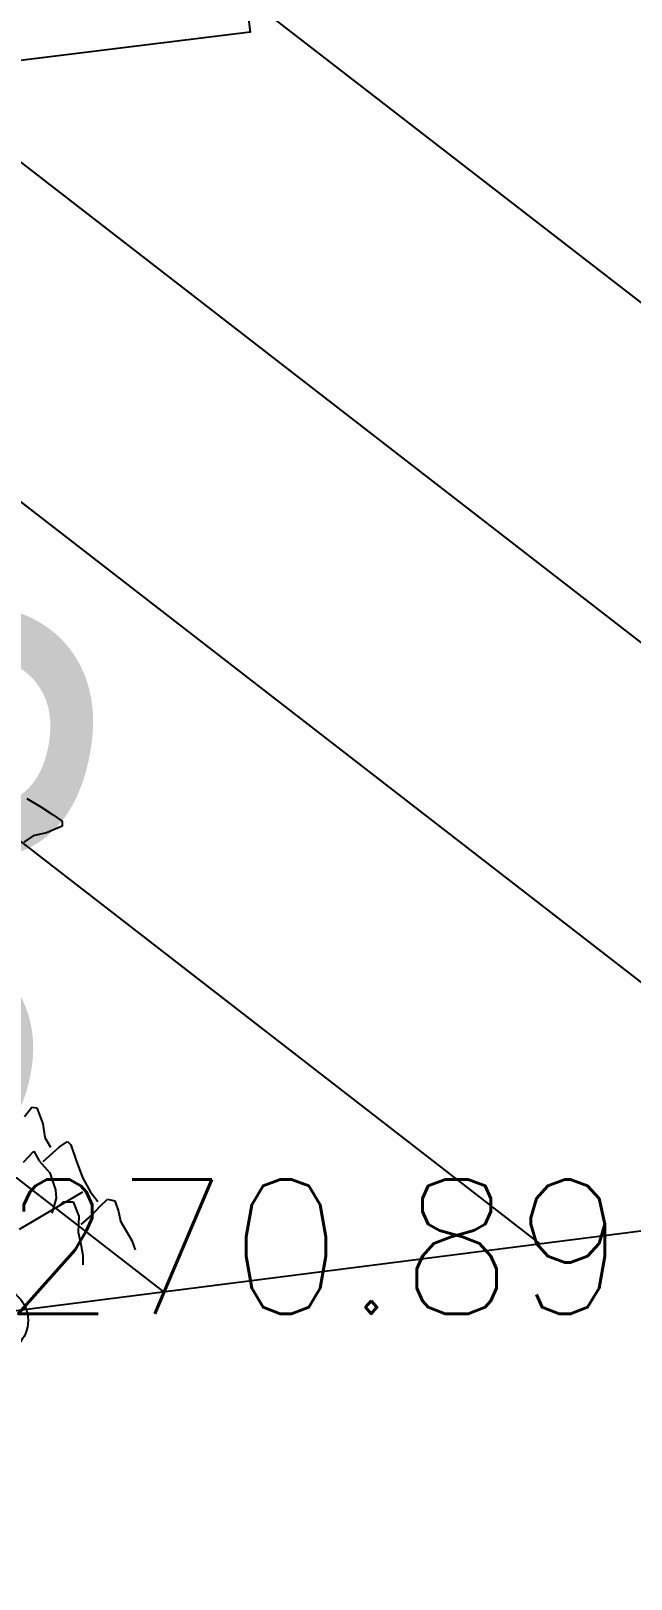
# Model space of a CAD drawing. Header units: millimetres. Extents: x 524954 to 526204, y 9523489 to 9524010.
# Drawn here: x 525525.17 to 525529.64, y 9523572.65 to 9523584.17 of the extents above; entities that cross this region are included whole.
import ezdxf
from ezdxf.enums import TextEntityAlignment as Align

# ---------------------------------------------------------------- set-up
doc = ezdxf.new("R2010")
doc.units = ezdxf.units.MM
doc.header["$PDMODE"] = 32
doc.header["$PDSIZE"] = 0.5
doc.linetypes.add('ACAD_ISO12W100', pattern=[21, 12, -3, 0, -3, 0, -3])
for name, color, linetype in [('Arbre', 34, 'ACAD_ISO12W100'), ('Bati', 6, 'Continuous'), ('Bati_H', 1, 'Continuous'), ('Route - Route de la corniche de Brazzaville - Textes - Tabulations', 1, 'Continuous'), ('TopoAlt', 3, 'Continuous'), ('TOPOJIS', 7, 'Continuous')]:
    doc.layers.add(name, color=color, linetype=linetype)
doc.styles.add('Affichages route', font='arial.ttf', dxfattribs={"height": 0.5})
doc.styles.add('Simplex 1.0', font='Simplex.shx', dxfattribs={"width": 0.99, "height": 1})

# ---------------------------------------------------------------- blocks, each defined once
blk = doc.blocks.new('TCPOINT M')
at = {"color": 0}
blk.add_point((0, 0), dxfattribs=at)
at = {"layer": 'TopoAlt', "style": 'Simplex 1.0', "width": 0.99}
blk.add_attdef('ALT', (0.15, 0.15), '', height=1, dxfattribs=at)
blk = doc.blocks.new('v088')
at = {"color": 3, "linetype": 'Continuous'}
for p, q in [((2.701, 8.703), (2.805, 8.64)), ((2.805, 8.64), (2.893, 8.584)), ((2.893, 8.584), (2.966, 8.534)), ((2.966, 8.534), (2.964, 8.496)), ((2.749, 8.424), (2.679, 8.378)), ((2.848, 8.446), (2.749, 8.424)), ((2.964, 8.496), (2.848, 8.446)), ((2.685, 6.334), (2.739, 6.404)), ((2.739, 6.404), (2.777, 6.4)), ((2.777, 6.4), (2.82, 6.28)), ((2.82, 6.28), (2.835, 6.18)), ((2.835, 6.18), (2.877, 6.107)), ((2.943, 6.107), (3.004, 6.15)), ((3.004, 6.15), (3.031, 6.123)), ((3.031, 6.123), (3.07, 6.007)), ((2.677, 5.996), (2.754, 6.077)), ((2.754, 6.077), (2.793, 6.004)), ((2.793, 6.004), (2.873, 5.915)), ((2.823, 6), (2.943, 6.107)), ((3.07, 6.007), (3.116, 5.88)), ((2.873, 5.915), (2.916, 5.788)), ((3.116, 5.88), (3.173, 5.777)), ((2.916, 5.788), (2.92, 5.727)), ((3.173, 5.777), (3.231, 5.703)), ((2.92, 5.727), (2.889, 5.615)), ((2.92, 5.65), (2.973, 5.7)), ((2.973, 5.7), (3.047, 5.7)), ((3.047, 5.7), (3.089, 5.592)), ((3.189, 5.603), (3.247, 5.665)), ((3.247, 5.665), (3.304, 5.719)), ((3.304, 5.719), (3.358, 5.707)), ((3.358, 5.707), (3.385, 5.627)), ((3.089, 5.592), (3.085, 5.473)), ((3.108, 5.53), (3.189, 5.603)), ((3.385, 5.627), (3.4, 5.557)), ((3.4, 5.557), (3.485, 5.411)), ((3.085, 5.473), (3.104, 5.384)), ((3.104, 5.384), (3.12, 5.3)), ((3.485, 5.411), (3.508, 5.342)), ((3.12, 5.3), (3.12, 5.23))]:
    blk.add_line(p, q, dxfattribs=at)
at = {"linetype": 'Continuous'}
blk.add_line((2.646, 5.496), (3.119, 5.774), dxfattribs=at)

msp = doc.modelspace()

# ---------------------------------------------------------------- hatches: boundary and pattern name
at = {"layer": 'Bati_H'}
h = msp.add_hatch(dxfattribs=at)
h.set_pattern_fill('_U', color=256, scale=2, angle=142.2705, style=0, pattern_type=0)
h.set_pattern_definition([(142.270453261, (0, 0), (-1.22386996647, -1.5818161414), [])])
h.paths.add_polyline_path([(525531.696, 9523575.495), (525530.405, 9523585.61), (525526.671, 9523585.178), (525526.8, 9523584.166), (525523.052, 9523583.703), (525524.228, 9523574.485), (525524.221, 9523574.541)])

# ---------------------------------------------------------------- linework, layer by layer
at = {"layer": 'Bati', "flags": 128}
msp.add_lwpolyline([(525531.696, 9523575.495), (525530.405, 9523585.61), (525526.671, 9523585.178), (525526.8, 9523584.166), (525523.052, 9523583.703), (525524.228, 9523574.485), (525524.221, 9523574.541)], close=True, dxfattribs=at)

# ---------------------------------------------------------------- block references
at = {"layer": 'Arbre'}
msp.add_blockref('v088', (525522.435, 9523569.758), dxfattribs=at)
at = {"layer": 'TOPOJIS'}
ref = msp.add_blockref('TCPOINT M', (525524.896, 9523574.575, 270.89), dxfattribs=at)
ref.add_attrib('ALT', '270.89', (525524.946, 9523574.625, 270.89), dxfattribs={"layer": 'TopoAlt', "height": 1, "style": 'Simplex 1.0', "width": 0.99})

# ---------------------------------------------------------------- texts
at = {"layer": 'Route - Route de la corniche de Brazzaville - Textes - Tabulations', "style": 'Affichages route'}
msp.add_text('360.0', height=3, rotation=259.4975, dxfattribs=at).set_placement((525524.299, 9523580.211), align=Align.MIDDLE_LEFT)

doc.saveas('drawing.dxf')
